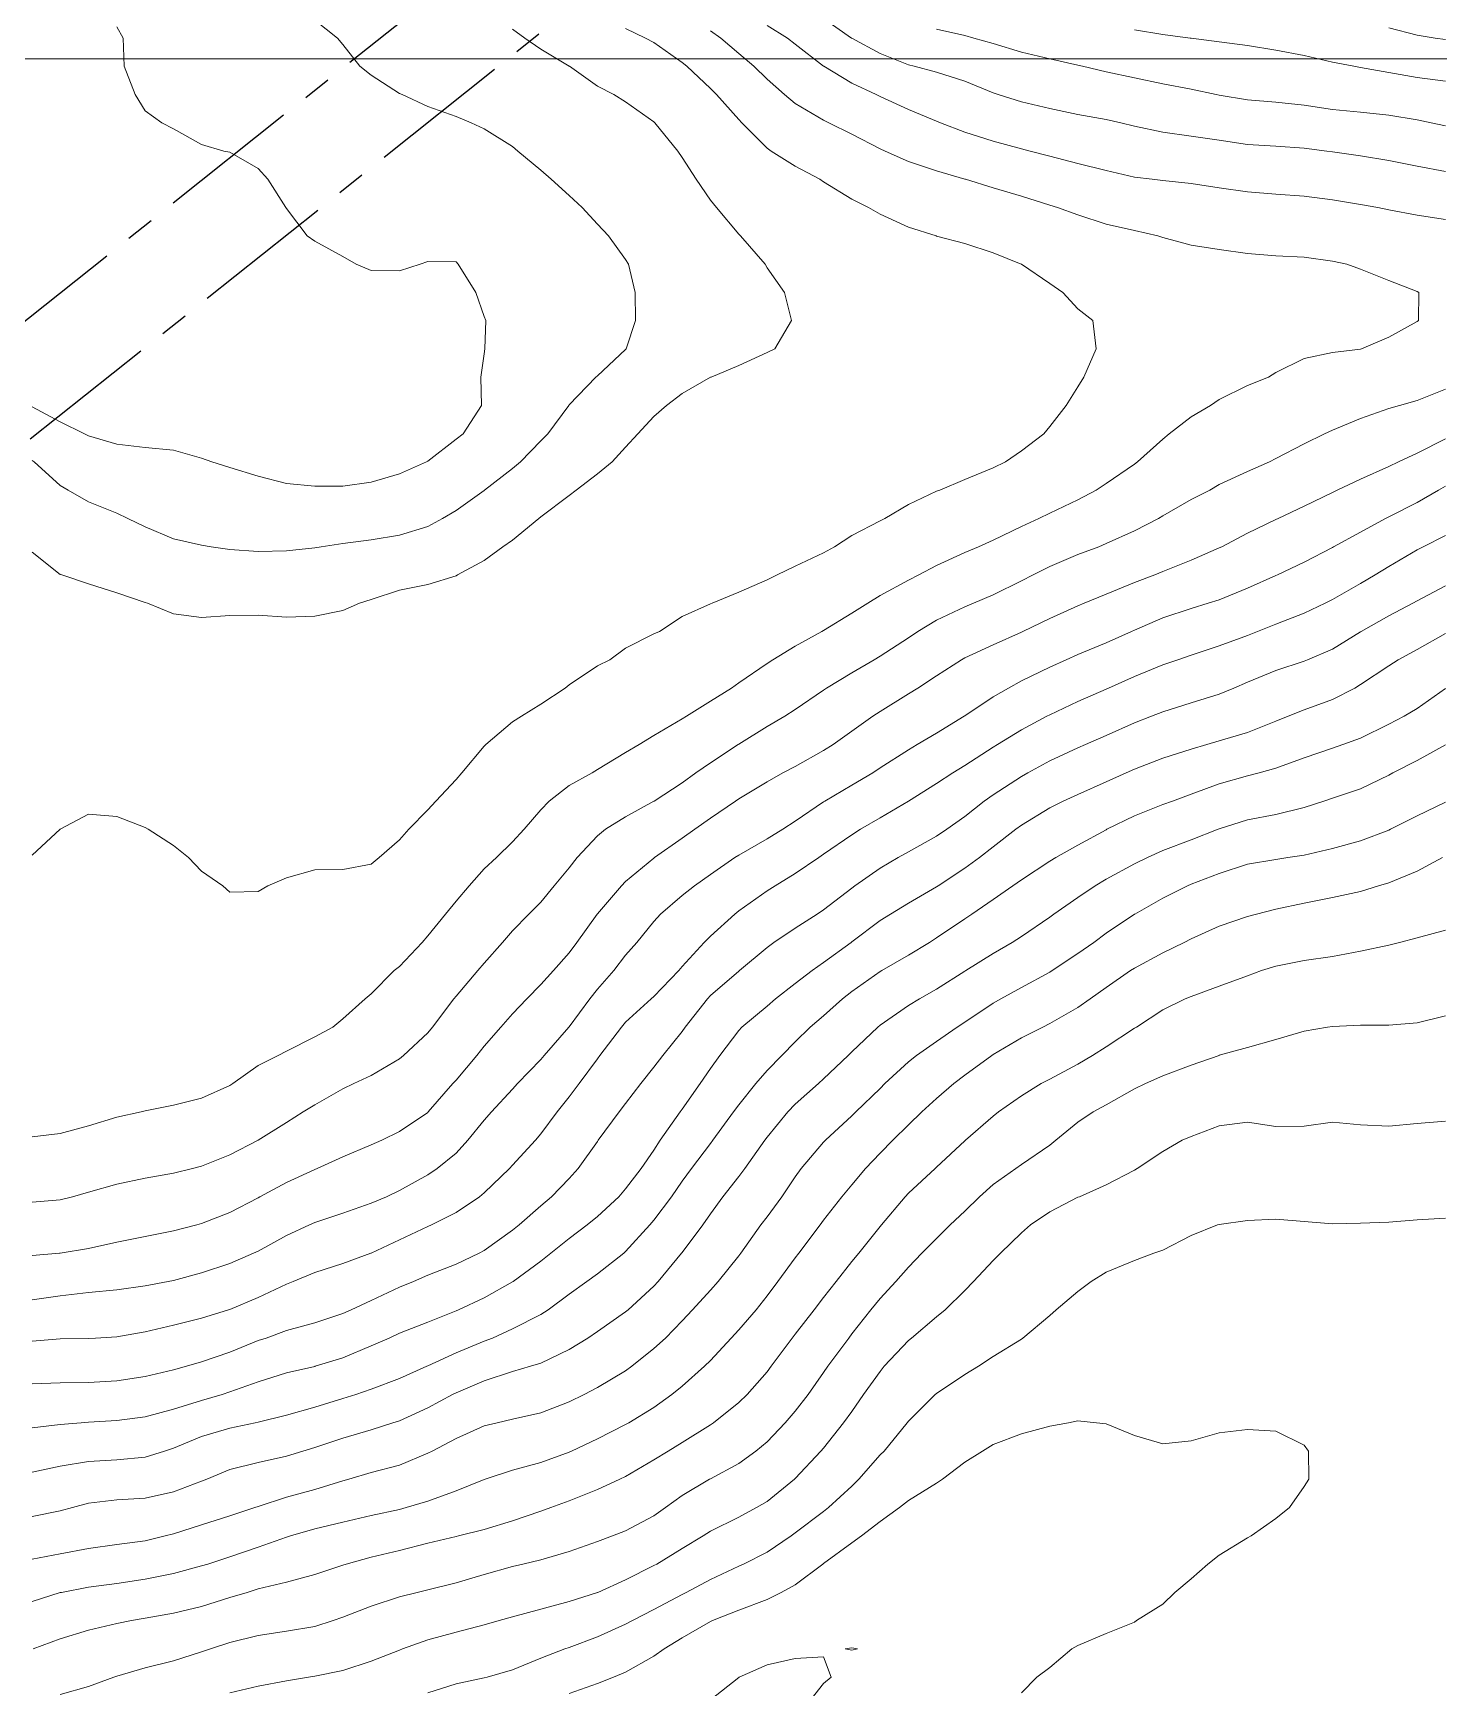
# Model space of a CAD drawing. Header units: centimetres. Extents: x 0 to 642158, y -847 to 649707.
# Drawn here: x 617134.77 to 617159.63, y 620458.56 to 620487.84 of the extents above; entities that cross this region are included whole.
import ezdxf

# ---------------------------------------------------------------- set-up
doc = ezdxf.new("R2010")
doc.units = ezdxf.units.CM
doc.header["$MEASUREMENT"] = 0
doc.linetypes.add('CENTERX2', pattern=[4, 2.5, -0.5, 0.5, -0.5])
doc.layers.add('MEV_grille', color=254, linetype='Continuous', lineweight=9)
doc.layers.add('WAL_topographie 0.5', color=253, linetype='Continuous', lineweight=20)
doc.layers.add('SPW_parcellaire cadastral', color=7, linetype='CENTERX2', lineweight=25, true_color=0xff0542)

# ---------------------------------------------------------------- blocks, each defined once
blk = doc.blocks.new('*U114')
at = {"layer": 'MEV_grille', "transparency": 33554687}
blk.add_lwpolyline([(-1338.461, 0), (1338.461, 0)], dxfattribs=at)
blk = doc.blocks.new('*U115')
at = {"layer": 'MEV_grille', "color": 0, "linetype": 'ByBlock', "lineweight": -2, "transparency": 16777216}
blk.add_blockref('*U114', (0, -1900), dxfattribs=at)

msp = doc.modelspace()

# ---------------------------------------------------------------- linework, layer by layer
at = {"layer": 'SPW_parcellaire cadastral'}
for points in [[(617082.838, 620766.859), (617087.915, 620758.877), (617126.08, 620714.089), (617140.94, 620702.104), (617180.2, 620666.244), (617198.721, 620649.645), (617202.743, 620647.528), (617211.738, 620638.85), (617219.57, 620629.325), (617224.544, 620619.8), (617242.443, 620568.633), (617131.683, 620480.394), (616973.114, 620705.004), (617082.838, 620766.859)], [(617274.764, 620500.676), (617269.952, 620496.899), (617211.998, 620451.663), (617205.087, 620446.27), (617195.532, 620438.811), (617164.102, 620414.279), (617134.906, 620391.492), (617133.598, 620390.47), (617094.809, 620440.723), (617090.922, 620445.759), (617243.342, 620567.204), (617274.764, 620500.676)]]:
    msp.add_lwpolyline(points, dxfattribs=at)
at = {"layer": 'WAL_topographie 0.5'}
for points in [[(617134.75, 620480.277), (617134.787, 620480.25), (617135.25, 620479.834), (617135.39, 620479.75), (617135.75, 620479.543), (617136.25, 620479.341), (617136.443, 620479.25), (617136.75, 620479.099), (617137.25, 620478.892), (617137.75, 620478.777), (617137.917, 620478.75), (617138.25, 620478.702), (617138.75, 620478.665), (617139.25, 620478.677), (617139.75, 620478.732), (617139.865, 620478.75), (617140.25, 620478.806), (617140.75, 620478.872), (617141.25, 620478.952), (617141.75, 620479.107), (617142.009, 620479.25), (617142.25, 620479.393), (617142.75, 620479.747), (617142.754, 620479.75), (617143.25, 620480.133), (617143.39, 620480.25), (617143.75, 620480.626), (617143.876, 620480.75), (617144.242, 620481.25), (617144.25, 620481.261), (617144.721, 620481.75), (617144.75, 620481.776), (617145.25, 620482.239), (617145.26, 620482.25), (617145.422, 620482.75), (617145.419, 620483.25), (617145.302, 620483.75), (617145.25, 620483.832), (617144.949, 620484.25), (617144.75, 620484.458), (617144.479, 620484.75), (617144.25, 620484.965), (617143.935, 620485.25), (617143.75, 620485.413), (617143.344, 620485.75), (617143.25, 620485.832), (617142.75, 620486.145), (617142.515, 620486.25), (617142.25, 620486.361), (617141.75, 620486.541), (617141.296, 620486.75), (617141.25, 620486.77), (617140.75, 620487.094), (617140.547, 620487.25), (617140.25, 620487.633), (617140.151, 620487.75), (617139.75, 620488.065)], [(617159.75, 620485.387), (617159.25, 620485.484), (617158.75, 620485.581), (617158.25, 620485.663), (617157.75, 620485.736), (617157.65, 620485.75), (617157.25, 620485.803), (617156.75, 620485.837), (617156.25, 620485.869), (617155.75, 620485.942), (617155.25, 620486.015), (617154.75, 620486.083), (617154.25, 620486.192), (617154.007, 620486.25), (617153.75, 620486.308), (617153.25, 620486.399), (617152.75, 620486.501), (617152.25, 620486.619), (617151.837, 620486.75), (617151.75, 620486.779), (617151.25, 620486.988), (617150.75, 620487.144), (617150.352, 620487.25), (617150.25, 620487.275), (617149.75, 620487.474), (617149.25, 620487.747), (617149.246, 620487.75), (617148.75, 620488.094)], [(617134.75, 620481.224), (617135.25, 620480.962), (617135.677, 620480.75), (617135.75, 620480.712), (617136.25, 620480.566), (617136.75, 620480.508), (617137.25, 620480.459), (617137.75, 620480.317), (617137.93, 620480.25), (617138.25, 620480.151), (617138.75, 620479.997), (617139.25, 620479.869), (617139.75, 620479.821), (617140.25, 620479.823), (617140.75, 620479.895), (617141.25, 620480.038), (617141.729, 620480.25), (617141.75, 620480.264), (617142.25, 620480.655), (617142.376, 620480.75), (617142.701, 620481.25), (617142.69, 620481.75), (617142.75, 620482.163), (617142.76, 620482.25), (617142.775, 620482.75), (617142.75, 620482.825), (617142.598, 620483.25), (617142.288, 620483.75), (617142.25, 620483.789), (617141.75, 620483.795), (617141.615, 620483.75), (617141.25, 620483.632), (617140.75, 620483.639), (617140.486, 620483.75), (617140.25, 620483.885), (617139.75, 620484.155), (617139.616, 620484.25), (617139.25, 620484.735), (617139.24, 620484.75), (617138.921, 620485.25), (617138.75, 620485.442), (617138.25, 620485.733), (617138.143, 620485.75), (617137.75, 620485.865), (617137.25, 620486.143), (617137.043, 620486.25), (617136.75, 620486.463), (617136.576, 620486.75), (617136.382, 620487.25), (617136.36, 620487.75), (617136.25, 620487.95)], [(617134.75, 620473.295), (617135.25, 620473.75), (617135.25, 620473.75), (617135.75, 620474.018), (617136.25, 620473.978), (617136.75, 620473.781), (617136.805, 620473.75), (617137.25, 620473.465), (617137.518, 620473.25), (617137.75, 620473.011), (617138.122, 620472.75), (617138.25, 620472.637), (617138.75, 620472.648), (617138.921, 620472.75), (617139.25, 620472.894), (617139.75, 620473.031), (617140.25, 620473.042), (617140.75, 620473.135), (617140.888, 620473.25), (617141.25, 620473.564), (617141.415, 620473.75), (617141.75, 620474.096), (617141.891, 620474.25), (617142.25, 620474.629), (617142.355, 620474.75), (617142.75, 620475.222), (617142.775, 620475.25), (617143.25, 620475.651), (617143.409, 620475.75), (617143.75, 620475.966), (617144.181, 620476.25), (617144.25, 620476.304), (617144.75, 620476.644), (617144.969, 620476.75), (617145.25, 620476.957), (617145.75, 620477.206), (617145.848, 620477.25), (617146.25, 620477.516), (617146.75, 620477.738), (617146.778, 620477.75), (617147.25, 620477.947), (617147.75, 620478.164), (617147.93, 620478.25), (617148.25, 620478.403), (617148.75, 620478.643), (617148.943, 620478.75), (617149.25, 620478.946), (617149.75, 620479.207), (617149.832, 620479.25), (617150.25, 620479.498), (617150.75, 620479.731), (617150.807, 620479.75), (617151.25, 620479.942), (617151.75, 620480.147), (617151.966, 620480.25), (617152.25, 620480.446), (617152.648, 620480.75), (617152.75, 620480.879), (617153.043, 620481.25), (617153.25, 620481.577), (617153.356, 620481.75), (617153.575, 620482.25), (617153.511, 620482.75), (617153.25, 620482.957), (617152.981, 620483.25), (617152.75, 620483.406), (617152.25, 620483.747), (617152.245, 620483.75), (617151.75, 620483.948), (617151.25, 620484.114), (617150.75, 620484.246), (617150.74, 620484.25), (617150.25, 620484.406), (617149.75, 620484.635), (617149.544, 620484.75), (617149.25, 620484.902), (617148.75, 620485.207), (617148.683, 620485.25), (617148.25, 620485.481), (617147.823, 620485.75), (617147.75, 620485.8), (617147.307, 620486.25), (617147.25, 620486.311), (617146.856, 620486.75), (617146.75, 620486.855), (617146.33, 620487.25), (617146.25, 620487.317), (617145.75, 620487.668), (617145.599, 620487.75), (617145.25, 620487.92)], [(617134.75, 620478.652), (617135.25, 620478.26), (617135.277, 620478.25), (617135.75, 620478.093), (617136.25, 620477.935), (617136.75, 620477.764), (617136.795, 620477.75), (617137.25, 620477.565), (617137.75, 620477.495), (617138.25, 620477.534), (617138.75, 620477.541), (617139.25, 620477.502), (617139.75, 620477.523), (617140.25, 620477.624), (617140.544, 620477.75), (617140.75, 620477.818), (617141.25, 620477.984), (617141.75, 620478.082), (617142.25, 620478.236), (617142.274, 620478.25), (617142.75, 620478.504), (617143.08, 620478.75), (617143.25, 620478.866), (617143.714, 620479.25), (617143.75, 620479.277), (617144.25, 620479.657), (617144.373, 620479.75), (617144.75, 620480.039), (617145.009, 620480.25), (617145.25, 620480.51), (617145.465, 620480.75), (617145.75, 620481.051), (617145.972, 620481.25), (617146.25, 620481.463), (617146.75, 620481.747), (617146.761, 620481.75), (617147.25, 620481.958), (617147.75, 620482.188), (617147.891, 620482.25), (617148.186, 620482.75), (617148.06, 620483.25), (617147.75, 620483.687), (617147.719, 620483.75), (617147.283, 620484.25), (617147.25, 620484.281), (617146.858, 620484.75), (617146.75, 620484.879), (617146.495, 620485.25), (617146.25, 620485.639), (617146.174, 620485.75), (617145.766, 620486.25), (617145.75, 620486.266), (617145.25, 620486.624), (617145.043, 620486.75), (617144.75, 620486.899), (617144.256, 620487.25), (617144.25, 620487.253), (617143.75, 620487.555), (617143.465, 620487.75), (617143.25, 620487.906)], [(617134.75, 620468.307), (617135.25, 620468.366), (617135.75, 620468.501), (617136.25, 620468.658), (617136.68, 620468.75), (617136.75, 620468.768), (617137.25, 620468.868), (617137.75, 620468.993), (617138.25, 620469.216), (617138.301, 620469.25), (617138.75, 620469.574), (617139.103, 620469.75), (617139.25, 620469.824), (617139.75, 620470.077), (617140.071, 620470.25), (617140.25, 620470.399), (617140.642, 620470.75), (617140.75, 620470.842), (617141.154, 620471.25), (617141.25, 620471.325), (617141.649, 620471.75), (617141.75, 620471.864), (617142.065, 620472.25), (617142.25, 620472.476), (617142.481, 620472.75), (617142.75, 620473.05), (617142.963, 620473.25), (617143.25, 620473.526), (617143.457, 620473.75), (617143.75, 620474.093), (617143.898, 620474.25), (617144.25, 620474.525), (617144.66, 620474.75), (617144.75, 620474.806), (617145.25, 620475.108), (617145.486, 620475.25), (617145.75, 620475.409), (617146.25, 620475.705), (617146.328, 620475.75), (617146.75, 620476.016), (617147.121, 620476.25), (617147.25, 620476.341), (617147.75, 620476.682), (617147.852, 620476.75), (617148.25, 620476.99), (617148.721, 620477.25), (617148.75, 620477.267), (617149.25, 620477.572), (617149.534, 620477.75), (617149.75, 620477.885), (617150.25, 620478.157), (617150.435, 620478.25), (617150.75, 620478.418), (617151.25, 620478.648), (617151.491, 620478.75), (617151.75, 620478.864), (617152.25, 620479.108), (617152.558, 620479.25), (617152.75, 620479.344), (617153.25, 620479.582), (617153.571, 620479.75), (617153.75, 620479.871), (617154.25, 620480.209), (617154.305, 620480.25), (617154.75, 620480.654), (617154.863, 620480.75), (617155.25, 620481.047), (617155.592, 620481.25), (617155.75, 620481.355), (617156.25, 620481.605), (617156.621, 620481.75), (617156.75, 620481.832), (617157.25, 620482.078), (617157.75, 620482.187), (617158.25, 620482.246), (617158.266, 620482.25), (617158.75, 620482.458), (617159.25, 620482.735), (617159.273, 620482.75), (617159.279, 620483.25), (617159.25, 620483.263), (617158.75, 620483.462), (617158.25, 620483.661), (617158.008, 620483.75), (617157.75, 620483.804), (617157.25, 620483.87), (617156.75, 620483.894), (617156.25, 620483.939), (617155.75, 620484.006), (617155.25, 620484.084), (617154.75, 620484.222), (617154.661, 620484.25), (617154.25, 620484.344), (617153.75, 620484.458), (617153.25, 620484.619), (617152.888, 620484.75), (617152.75, 620484.791), (617152.25, 620484.95), (617151.75, 620485.101), (617151.261, 620485.25), (617151.25, 620485.253), (617150.75, 620485.399), (617150.25, 620485.563), (617149.841, 620485.75), (617149.75, 620485.791), (617149.25, 620486.051), (617148.845, 620486.25), (617148.75, 620486.295), (617148.25, 620486.59), (617148.06, 620486.75), (617147.75, 620487.022), (617147.519, 620487.25), (617147.25, 620487.474), (617146.935, 620487.75), (617146.75, 620487.877)], [(617159.75, 620484.538), (617159.25, 620484.616), (617158.75, 620484.711), (617158.554, 620484.75), (617158.25, 620484.804), (617157.75, 620484.889), (617157.25, 620484.951), (617156.75, 620484.987), (617156.25, 620485.031), (617155.75, 620485.099), (617155.25, 620485.175), (617154.75, 620485.227), (617154.561, 620485.25), (617154.25, 620485.288), (617153.75, 620485.405), (617153.25, 620485.532), (617152.75, 620485.657), (617152.404, 620485.75), (617152.25, 620485.791), (617151.75, 620485.924), (617151.25, 620486.084), (617150.82, 620486.25), (617150.75, 620486.279), (617150.25, 620486.484), (617149.75, 620486.715), (617149.68, 620486.75), (617149.25, 620486.953), (617148.753, 620487.25), (617148.75, 620487.252), (617148.25, 620487.64), (617148.113, 620487.75), (617147.75, 620487.97)], [(617159.75, 620486.194), (617159.498, 620486.25), (617159.25, 620486.301), (617158.75, 620486.386), (617158.25, 620486.438), (617157.75, 620486.485), (617157.25, 620486.561), (617156.75, 620486.617), (617156.25, 620486.655), (617155.75, 620486.739), (617155.692, 620486.75), (617155.25, 620486.844), (617154.75, 620486.938), (617154.25, 620487.044), (617153.75, 620487.151), (617153.33, 620487.25), (617153.25, 620487.27), (617152.75, 620487.384), (617152.25, 620487.497), (617151.75, 620487.652), (617151.407, 620487.75), (617151.25, 620487.792), (617150.75, 620487.909)], [(617159.75, 620486.986), (617159.25, 620487.049), (617158.75, 620487.14), (617158.25, 620487.23), (617158.13, 620487.25), (617157.75, 620487.321), (617157.25, 620487.438), (617156.75, 620487.536), (617156.25, 620487.616), (617155.75, 620487.685), (617155.25, 620487.748), (617155.235, 620487.75), (617154.75, 620487.815), (617154.25, 620487.893)], [(617159.75, 620487.722), (617159.567, 620487.75), (617159.25, 620487.803), (617158.75, 620487.929)], [(617134.75, 620467.152), (617135.25, 620467.197), (617135.465, 620467.25), (617135.75, 620467.328), (617136.25, 620467.47), (617136.75, 620467.578), (617137.25, 620467.666), (617137.589, 620467.75), (617137.75, 620467.791), (617138.25, 620467.992), (617138.75, 620468.249), (617138.752, 620468.25), (617139.25, 620468.565), (617139.543, 620468.75), (617139.75, 620468.876), (617140.25, 620469.157), (617140.444, 620469.25), (617140.75, 620469.392), (617141.25, 620469.692), (617141.319, 620469.75), (617141.75, 620470.152), (617141.835, 620470.25), (617142.21, 620470.75), (617142.25, 620470.799), (617142.637, 620471.25), (617142.75, 620471.384), (617143.069, 620471.75), (617143.25, 620471.952), (617143.536, 620472.25), (617143.75, 620472.461), (617143.983, 620472.75), (617144.25, 620473.071), (617144.394, 620473.25), (617144.75, 620473.637), (617144.894, 620473.75), (617145.25, 620473.97), (617145.75, 620474.248), (617145.754, 620474.25), (617146.25, 620474.575), (617146.489, 620474.75), (617146.75, 620474.929), (617147.239, 620475.25), (617147.25, 620475.257), (617147.75, 620475.568), (617148.068, 620475.75), (617148.25, 620475.87), (617148.75, 620476.213), (617148.805, 620476.25), (617149.25, 620476.517), (617149.646, 620476.75), (617149.75, 620476.813), (617150.25, 620477.138), (617150.418, 620477.25), (617150.75, 620477.453), (617151.25, 620477.689), (617151.402, 620477.75), (617151.75, 620477.899), (617152.25, 620478.145), (617152.455, 620478.25), (617152.75, 620478.399), (617153.25, 620478.61), (617153.617, 620478.75), (617153.75, 620478.804), (617154.25, 620479.029), (617154.672, 620479.25), (617154.75, 620479.296), (617155.25, 620479.583), (617155.581, 620479.75), (617155.75, 620479.851), (617156.25, 620480.083), (617156.637, 620480.25), (617156.75, 620480.308), (617157.25, 620480.573), (617157.613, 620480.75), (617157.75, 620480.811), (617158.25, 620481.02), (617158.75, 620481.196), (617158.939, 620481.25), (617159.25, 620481.339), (617159.75, 620481.537)], [(617134.75, 620466.208), (617135.238, 620466.25), (617135.25, 620466.251), (617135.75, 620466.335), (617136.25, 620466.443), (617136.75, 620466.543), (617137.25, 620466.647), (617137.662, 620466.75), (617137.75, 620466.774), (617138.25, 620466.97), (617138.75, 620467.232), (617138.782, 620467.25), (617139.25, 620467.504), (617139.75, 620467.733), (617139.793, 620467.75), (617140.25, 620467.958), (617140.75, 620468.165), (617140.937, 620468.25), (617141.25, 620468.401), (617141.75, 620468.742), (617141.758, 620468.75), (617142.194, 620469.25), (617142.25, 620469.312), (617142.617, 620469.75), (617142.75, 620469.916), (617143.041, 620470.25), (617143.25, 620470.485), (617143.503, 620470.75), (617143.75, 620471.002), (617143.972, 620471.25), (617144.25, 620471.566), (617144.386, 620471.75), (617144.746, 620472.25), (617144.75, 620472.255), (617145.174, 620472.75), (617145.25, 620472.825), (617145.75, 620473.241), (617145.762, 620473.25), (617146.25, 620473.593), (617146.473, 620473.75), (617146.75, 620473.947), (617147.195, 620474.25), (617147.25, 620474.289), (617147.75, 620474.593), (617148.029, 620474.75), (617148.25, 620474.863), (617148.75, 620475.143), (617148.919, 620475.25), (617149.25, 620475.489), (617149.622, 620475.75), (617149.75, 620475.832), (617150.25, 620476.145), (617150.419, 620476.25), (617150.75, 620476.468), (617151.189, 620476.75), (617151.25, 620476.785), (617151.75, 620477.013), (617152.25, 620477.239), (617152.273, 620477.25), (617152.75, 620477.48), (617153.25, 620477.703), (617153.362, 620477.75), (617153.75, 620477.912), (617154.25, 620478.114), (617154.61, 620478.25), (617154.75, 620478.309), (617155.25, 620478.514), (617155.75, 620478.728), (617155.795, 620478.75), (617156.25, 620478.991), (617156.75, 620479.231), (617156.79, 620479.25), (617157.25, 620479.466), (617157.75, 620479.712), (617157.834, 620479.75), (617158.25, 620479.947), (617158.75, 620480.171), (617158.918, 620480.25), (617159.25, 620480.405), (617159.75, 620480.657)], [(617134.75, 620465.428), (617135.25, 620465.499), (617135.75, 620465.553), (617136.25, 620465.604), (617136.75, 620465.675), (617137.158, 620465.75), (617137.25, 620465.768), (617137.75, 620465.901), (617138.25, 620466.07), (617138.669, 620466.25), (617138.75, 620466.288), (617139.25, 620466.565), (617139.655, 620466.75), (617139.75, 620466.795), (617140.25, 620466.961), (617140.75, 620467.133), (617141.018, 620467.25), (617141.25, 620467.359), (617141.75, 620467.638), (617141.917, 620467.75), (617142.25, 620468.019), (617142.461, 620468.25), (617142.75, 620468.605), (617142.878, 620468.75), (617143.25, 620469.154), (617143.337, 620469.25), (617143.75, 620469.68), (617143.81, 620469.75), (617144.243, 620470.25), (617144.25, 620470.258), (617144.617, 620470.75), (617144.75, 620470.92), (617145.038, 620471.25), (617145.25, 620471.523), (617145.447, 620471.75), (617145.75, 620472.12), (617145.868, 620472.25), (617146.25, 620472.58), (617146.47, 620472.75), (617146.75, 620472.952), (617147.183, 620473.25), (617147.25, 620473.293), (617147.75, 620473.58), (617148.029, 620473.75), (617148.25, 620473.892), (617148.75, 620474.236), (617148.772, 620474.25), (617149.25, 620474.53), (617149.623, 620474.75), (617149.75, 620474.835), (617150.25, 620475.158), (617150.407, 620475.25), (617150.75, 620475.453), (617151.239, 620475.75), (617151.25, 620475.757), (617151.75, 620476.092), (617152.019, 620476.25), (617152.25, 620476.379), (617152.75, 620476.62), (617153.041, 620476.75), (617153.25, 620476.842), (617153.75, 620477.051), (617154.195, 620477.25), (617154.25, 620477.275), (617154.75, 620477.493), (617155.25, 620477.657), (617155.553, 620477.75), (617155.75, 620477.813), (617156.25, 620478.018), (617156.75, 620478.238), (617156.777, 620478.25), (617157.25, 620478.479), (617157.75, 620478.737), (617157.773, 620478.75), (617158.25, 620479.008), (617158.691, 620479.25), (617158.75, 620479.28), (617159.25, 620479.535), (617159.627, 620479.75), (617159.75, 620479.822)], [(617134.75, 620464.692), (617135.25, 620464.736), (617135.75, 620464.743), (617135.875, 620464.75), (617136.25, 620464.773), (617136.75, 620464.861), (617137.25, 620464.976), (617137.75, 620465.103), (617138.228, 620465.25), (617138.25, 620465.257), (617138.75, 620465.467), (617139.25, 620465.703), (617139.367, 620465.75), (617139.75, 620465.91), (617140.25, 620466.07), (617140.741, 620466.25), (617140.75, 620466.253), (617141.25, 620466.485), (617141.75, 620466.721), (617141.813, 620466.75), (617142.25, 620466.972), (617142.665, 620467.25), (617142.75, 620467.321), (617143.198, 620467.75), (617143.25, 620467.809), (617143.654, 620468.25), (617143.75, 620468.361), (617144.04, 620468.75), (617144.25, 620469.016), (617144.425, 620469.25), (617144.75, 620469.692), (617144.793, 620469.75), (617145.176, 620470.25), (617145.25, 620470.337), (617145.702, 620470.75), (617145.75, 620470.794), (617146.188, 620471.25), (617146.25, 620471.323), (617146.637, 620471.75), (617146.75, 620471.86), (617147.18, 620472.25), (617147.25, 620472.306), (617147.75, 620472.662), (617147.894, 620472.75), (617148.25, 620472.966), (617148.665, 620473.25), (617148.75, 620473.308), (617149.25, 620473.655), (617149.401, 620473.75), (617149.75, 620473.953), (617150.25, 620474.249), (617150.252, 620474.25), (617150.75, 620474.562), (617151.036, 620474.75), (617151.25, 620474.882), (617151.75, 620475.202), (617151.829, 620475.25), (617152.25, 620475.511), (617152.698, 620475.75), (617152.75, 620475.777), (617153.25, 620476.011), (617153.75, 620476.231), (617153.791, 620476.25), (617154.25, 620476.452), (617154.75, 620476.659), (617155.016, 620476.75), (617155.25, 620476.831), (617155.75, 620476.995), (617156.25, 620477.182), (617156.428, 620477.25), (617156.75, 620477.377), (617157.25, 620477.574), (617157.623, 620477.75), (617157.75, 620477.814), (617158.25, 620478.1), (617158.509, 620478.25), (617158.75, 620478.398), (617159.25, 620478.696), (617159.354, 620478.75), (617159.75, 620478.949)], [(617134.75, 620463.937), (617135.25, 620463.955), (617135.75, 620463.96), (617136.25, 620463.995), (617136.75, 620464.071), (617137.25, 620464.186), (617137.481, 620464.25), (617137.75, 620464.329), (617138.25, 620464.502), (617138.75, 620464.703), (617138.893, 620464.75), (617139.25, 620464.88), (617139.75, 620465.017), (617140.25, 620465.184), (617140.396, 620465.25), (617140.75, 620465.413), (617141.25, 620465.648), (617141.495, 620465.75), (617141.75, 620465.861), (617142.25, 620466.059), (617142.658, 620466.25), (617142.75, 620466.299), (617143.25, 620466.656), (617143.366, 620466.75), (617143.75, 620467.09), (617143.938, 620467.25), (617144.25, 620467.571), (617144.411, 620467.75), (617144.75, 620468.228), (617144.766, 620468.25), (617145.138, 620468.75), (617145.25, 620468.899), (617145.519, 620469.25), (617145.75, 620469.54), (617145.908, 620469.75), (617146.25, 620470.175), (617146.301, 620470.25), (617146.697, 620470.75), (617146.75, 620470.808), (617147.25, 620471.239), (617147.264, 620471.25), (617147.75, 620471.662), (617147.868, 620471.75), (617148.25, 620472.001), (617148.638, 620472.25), (617148.75, 620472.324), (617149.25, 620472.708), (617149.306, 620472.75), (617149.75, 620473.064), (617150.07, 620473.25), (617150.25, 620473.353), (617150.75, 620473.63), (617150.928, 620473.75), (617151.25, 620473.979), (617151.592, 620474.25), (617151.75, 620474.36), (617152.25, 620474.686), (617152.362, 620474.75), (617152.75, 620474.964), (617153.25, 620475.193), (617153.381, 620475.25), (617153.75, 620475.411), (617154.25, 620475.633), (617154.552, 620475.75), (617154.75, 620475.829), (617155.25, 620475.987), (617155.75, 620476.142), (617156.005, 620476.25), (617156.25, 620476.353), (617156.75, 620476.562), (617157.25, 620476.725), (617157.311, 620476.75), (617157.75, 620476.935), (617158.25, 620477.242), (617158.262, 620477.25), (617158.75, 620477.529), (617159.172, 620477.75), (617159.25, 620477.794), (617159.75, 620478.059)], [(617134.75, 620463.16), (617135.25, 620463.219), (617135.617, 620463.25), (617135.75, 620463.26), (617136.25, 620463.29), (617136.75, 620463.358), (617137.25, 620463.492), (617137.75, 620463.644), (617138.115, 620463.75), (617138.25, 620463.795), (617138.75, 620463.977), (617139.25, 620464.135), (617139.75, 620464.247), (617139.759, 620464.25), (617140.25, 620464.4), (617140.75, 620464.611), (617141.065, 620464.75), (617141.25, 620464.833), (617141.75, 620465.032), (617142.25, 620465.231), (617142.293, 620465.25), (617142.75, 620465.463), (617143.25, 620465.743), (617143.261, 620465.75), (617143.75, 620466.111), (617143.926, 620466.25), (617144.25, 620466.509), (617144.571, 620466.75), (617144.75, 620466.899), (617145.132, 620467.25), (617145.25, 620467.388), (617145.524, 620467.75), (617145.75, 620468.076), (617145.863, 620468.25), (617146.214, 620468.75), (617146.25, 620468.798), (617146.568, 620469.25), (617146.75, 620469.519), (617146.915, 620469.75), (617147.25, 620470.189), (617147.306, 620470.25), (617147.75, 620470.624), (617147.9, 620470.75), (617148.25, 620471.024), (617148.55, 620471.25), (617148.75, 620471.391), (617149.238, 620471.75), (617149.25, 620471.759), (617149.75, 620472.134), (617149.937, 620472.25), (617150.25, 620472.444), (617150.75, 620472.732), (617150.777, 620472.75), (617151.25, 620473.061), (617151.506, 620473.25), (617151.75, 620473.442), (617152.152, 620473.75), (617152.25, 620473.823), (617152.75, 620474.13), (617152.99, 620474.25), (617153.25, 620474.369), (617153.75, 620474.589), (617154.102, 620474.75), (617154.25, 620474.817), (617154.75, 620475.011), (617155.25, 620475.17), (617155.527, 620475.25), (617155.75, 620475.315), (617156.25, 620475.463), (617156.75, 620475.662), (617156.968, 620475.75), (617157.25, 620475.863), (617157.75, 620476.044), (617158.146, 620476.25), (617158.25, 620476.311), (617158.75, 620476.645), (617158.915, 620476.75), (617159.25, 620476.934), (617159.75, 620477.214)], [(617134.75, 620462.379), (617135.25, 620462.48), (617135.75, 620462.566), (617136.25, 620462.596), (617136.75, 620462.641), (617137.093, 620462.75), (617137.25, 620462.8), (617137.75, 620463.006), (617138.25, 620463.157), (617138.694, 620463.25), (617138.75, 620463.262), (617139.25, 620463.386), (617139.75, 620463.527), (617140.25, 620463.68), (617140.475, 620463.75), (617140.75, 620463.844), (617141.25, 620464.032), (617141.733, 620464.25), (617141.75, 620464.258), (617142.25, 620464.485), (617142.75, 620464.694), (617142.895, 620464.75), (617143.25, 620464.91), (617143.75, 620465.165), (617143.882, 620465.25), (617144.25, 620465.524), (617144.562, 620465.75), (617144.75, 620465.884), (617145.215, 620466.25), (617145.25, 620466.278), (617145.679, 620466.75), (617145.75, 620466.832), (617146.06, 620467.25), (617146.25, 620467.523), (617146.417, 620467.75), (617146.75, 620468.194), (617146.794, 620468.25), (617147.159, 620468.75), (617147.25, 620468.873), (617147.55, 620469.25), (617147.75, 620469.483), (617148.011, 620469.75), (617148.25, 620469.99), (617148.516, 620470.25), (617148.75, 620470.452), (617149.084, 620470.75), (617149.25, 620470.879), (617149.75, 620471.233), (617149.779, 620471.25), (617150.25, 620471.522), (617150.623, 620471.75), (617150.75, 620471.83), (617151.25, 620472.169), (617151.372, 620472.25), (617151.75, 620472.51), (617152.097, 620472.75), (617152.25, 620472.859), (617152.75, 620473.185), (617152.86, 620473.25), (617153.25, 620473.472), (617153.75, 620473.743), (617153.763, 620473.75), (617154.25, 620473.986), (617154.75, 620474.187), (617154.92, 620474.25), (617155.25, 620474.371), (617155.75, 620474.555), (617156.25, 620474.695), (617156.458, 620474.75), (617156.75, 620474.83), (617157.25, 620475.017), (617157.75, 620475.184), (617157.937, 620475.25), (617158.25, 620475.365), (617158.75, 620475.61), (617159.02, 620475.75), (617159.25, 620475.887), (617159.75, 620476.242)], [(617134.75, 620461.59), (617135.25, 620461.691), (617135.465, 620461.75), (617135.75, 620461.826), (617136.25, 620461.884), (617136.75, 620461.917), (617137.25, 620462.028), (617137.75, 620462.215), (617137.839, 620462.25), (617138.25, 620462.422), (617138.75, 620462.55), (617139.25, 620462.662), (617139.537, 620462.75), (617139.75, 620462.813), (617140.25, 620462.98), (617140.75, 620463.125), (617141.134, 620463.25), (617141.25, 620463.287), (617141.75, 620463.515), (617142.188, 620463.75), (617142.25, 620463.782), (617142.75, 620463.994), (617143.25, 620464.155), (617143.567, 620464.25), (617143.75, 620464.307), (617144.25, 620464.545), (617144.578, 620464.75), (617144.75, 620464.867), (617145.25, 620465.211), (617145.297, 620465.25), (617145.75, 620465.666), (617145.825, 620465.75), (617146.239, 620466.25), (617146.25, 620466.264), (617146.616, 620466.75), (617146.75, 620466.946), (617146.97, 620467.25), (617147.25, 620467.607), (617147.358, 620467.75), (617147.709, 620468.25), (617147.75, 620468.306), (617148.117, 620468.75), (617148.25, 620468.886), (617148.66, 620469.25), (617148.75, 620469.335), (617149.186, 620469.75), (617149.25, 620469.812), (617149.71, 620470.25), (617149.75, 620470.283), (617150.25, 620470.633), (617150.448, 620470.75), (617150.75, 620470.921), (617151.25, 620471.24), (617151.266, 620471.25), (617151.75, 620471.555), (617152.087, 620471.75), (617152.25, 620471.853), (617152.75, 620472.195), (617152.826, 620472.25), (617153.25, 620472.544), (617153.553, 620472.75), (617153.75, 620472.868), (617154.25, 620473.138), (617154.482, 620473.25), (617154.75, 620473.373), (617155.25, 620473.566), (617155.733, 620473.75), (617155.75, 620473.757), (617156.25, 620473.918), (617156.75, 620474.013), (617157.25, 620474.139), (617157.599, 620474.25), (617157.75, 620474.299), (617158.25, 620474.468), (617158.75, 620474.711), (617158.822, 620474.75), (617159.25, 620474.97), (617159.75, 620475.245)], [(617134.75, 620460.836), (617135.25, 620460.933), (617135.75, 620461.025), (617136.25, 620461.099), (617136.75, 620461.164), (617137.103, 620461.25), (617137.25, 620461.288), (617137.75, 620461.444), (617138.25, 620461.606), (617138.689, 620461.75), (617138.75, 620461.771), (617139.25, 620461.932), (617139.75, 620462.072), (617140.25, 620462.221), (617140.352, 620462.25), (617140.75, 620462.368), (617141.25, 620462.501), (617141.75, 620462.71), (617141.825, 620462.75), (617142.25, 620462.974), (617142.75, 620463.195), (617142.976, 620463.25), (617143.25, 620463.315), (617143.75, 620463.426), (617144.25, 620463.623), (617144.514, 620463.75), (617144.75, 620463.872), (617145.25, 620464.168), (617145.36, 620464.25), (617145.75, 620464.564), (617145.953, 620464.75), (617146.25, 620465.052), (617146.432, 620465.25), (617146.75, 620465.598), (617146.888, 620465.75), (617147.25, 620466.201), (617147.285, 620466.25), (617147.64, 620466.75), (617147.75, 620466.895), (617148.01, 620467.25), (617148.25, 620467.604), (617148.357, 620467.75), (617148.75, 620468.216), (617148.783, 620468.25), (617149.25, 620468.678), (617149.324, 620468.75), (617149.75, 620469.167), (617149.834, 620469.25), (617150.25, 620469.637), (617150.396, 620469.75), (617150.75, 620469.996), (617151.116, 620470.25), (617151.25, 620470.338), (617151.75, 620470.674), (617151.885, 620470.75), (617152.25, 620470.949), (617152.75, 620471.221), (617152.795, 620471.25), (617153.25, 620471.554), (617153.532, 620471.75), (617153.75, 620471.911), (617154.25, 620472.246), (617154.256, 620472.25), (617154.75, 620472.529), (617155.187, 620472.75), (617155.25, 620472.777), (617155.75, 620472.969), (617156.25, 620473.132), (617156.75, 620473.218), (617156.964, 620473.25), (617157.25, 620473.291), (617157.75, 620473.409), (617158.25, 620473.549), (617158.75, 620473.736), (617158.78, 620473.75), (617159.25, 620473.986), (617159.75, 620474.232)], [(617134.75, 620460.09), (617135.25, 620460.245), (617135.272, 620460.25), (617135.75, 620460.339), (617136.25, 620460.409), (617136.75, 620460.484), (617137.25, 620460.586), (617137.75, 620460.717), (617137.857, 620460.75), (617138.25, 620460.876), (617138.75, 620461.052), (617139.25, 620461.228), (617139.321, 620461.25), (617139.75, 620461.371), (617140.25, 620461.494), (617140.75, 620461.608), (617141.25, 620461.718), (617141.37, 620461.75), (617141.75, 620461.864), (617142.25, 620462.046), (617142.75, 620462.245), (617142.764, 620462.25), (617143.25, 620462.409), (617143.75, 620462.547), (617144.25, 620462.732), (617144.29, 620462.75), (617144.75, 620462.967), (617145.25, 620463.217), (617145.308, 620463.25), (617145.75, 620463.52), (617146.069, 620463.75), (617146.25, 620463.9), (617146.647, 620464.25), (617146.75, 620464.353), (617147.117, 620464.75), (617147.25, 620464.893), (617147.557, 620465.25), (617147.75, 620465.499), (617147.94, 620465.75), (617148.25, 620466.167), (617148.315, 620466.25), (617148.69, 620466.75), (617148.75, 620466.832), (617149.074, 620467.25), (617149.25, 620467.46), (617149.492, 620467.75), (617149.75, 620468.023), (617149.978, 620468.25), (617150.25, 620468.52), (617150.488, 620468.75), (617150.75, 620468.986), (617151.053, 620469.25), (617151.25, 620469.4), (617151.724, 620469.75), (617151.75, 620469.768), (617152.25, 620470.058), (617152.626, 620470.25), (617152.75, 620470.312), (617153.25, 620470.599), (617153.464, 620470.75), (617153.75, 620470.951), (617154.18, 620471.25), (617154.25, 620471.295), (617154.75, 620471.562), (617155.127, 620471.75), (617155.25, 620471.815), (617155.75, 620472.035), (617156.25, 620472.206), (617156.411, 620472.25), (617156.75, 620472.336), (617157.25, 620472.442), (617157.75, 620472.541), (617158.25, 620472.649), (617158.568, 620472.75), (617158.75, 620472.806), (617159.25, 620473.012), (617159.7, 620473.25)], [(617134.768, 620459.25), (617135.25, 620459.43), (617135.75, 620459.581), (617136.25, 620459.696), (617136.51, 620459.75), (617136.75, 620459.791), (617137.25, 620459.883), (617137.75, 620460.002), (617138.25, 620460.158), (617138.554, 620460.25), (617138.75, 620460.31), (617139.25, 620460.429), (617139.75, 620460.565), (617140.25, 620460.732), (617140.305, 620460.75), (617140.75, 620460.871), (617141.25, 620460.993), (617141.75, 620461.119), (617142.25, 620461.239), (617142.294, 620461.25), (617142.75, 620461.363), (617143.25, 620461.515), (617143.75, 620461.684), (617143.926, 620461.75), (617144.25, 620461.871), (617144.75, 620462.069), (617145.145, 620462.25), (617145.25, 620462.301), (617145.75, 620462.595), (617146, 620462.75), (617146.25, 620462.902), (617146.75, 620463.213), (617146.804, 620463.25), (617147.25, 620463.607), (617147.399, 620463.75), (617147.75, 620464.154), (617147.821, 620464.25), (617148.198, 620464.75), (617148.25, 620464.817), (617148.582, 620465.25), (617148.75, 620465.464), (617148.971, 620465.75), (617149.25, 620466.101), (617149.374, 620466.25), (617149.75, 620466.721), (617149.775, 620466.75), (617150.192, 620467.25), (617150.25, 620467.313), (617150.726, 620467.75), (617150.75, 620467.772), (617151.25, 620468.241), (617151.261, 620468.25), (617151.75, 620468.676), (617151.846, 620468.75), (617152.25, 620469.034), (617152.6, 620469.25), (617152.75, 620469.327), (617153.25, 620469.597), (617153.509, 620469.75), (617153.75, 620469.901), (617154.25, 620470.23), (617154.283, 620470.25), (617154.75, 620470.554), (617155.147, 620470.75), (617155.25, 620470.795), (617155.75, 620470.977), (617156.25, 620471.16), (617156.498, 620471.25), (617156.75, 620471.331), (617157.25, 620471.427), (617157.75, 620471.498), (617158.25, 620471.592), (617158.75, 620471.702), (617158.939, 620471.75), (617159.25, 620471.828), (617159.75, 620471.965)], [(617135.25, 620458.444), (617135.75, 620458.586), (617136.194, 620458.75), (617136.25, 620458.77), (617136.75, 620458.914), (617137.25, 620459.038), (617137.75, 620459.198), (617137.907, 620459.25), (617138.25, 620459.361), (617138.75, 620459.489), (617139.25, 620459.564), (617139.75, 620459.645), (617140.075, 620459.75), (617140.25, 620459.811), (617140.75, 620460.008), (617141.25, 620460.171), (617141.563, 620460.25), (617141.75, 620460.294), (617142.25, 620460.419), (617142.75, 620460.567), (617143.25, 620460.708), (617143.429, 620460.75), (617143.75, 620460.824), (617144.25, 620460.97), (617144.75, 620461.149), (617145.016, 620461.25), (617145.25, 620461.338), (617145.75, 620461.605), (617145.955, 620461.75), (617146.25, 620461.961), (617146.73, 620462.25), (617146.75, 620462.261), (617147.25, 620462.529), (617147.551, 620462.75), (617147.75, 620462.915), (617148.073, 620463.25), (617148.25, 620463.455), (617148.478, 620463.75), (617148.75, 620464.141), (617148.827, 620464.25), (617149.195, 620464.75), (617149.25, 620464.824), (617149.589, 620465.25), (617149.75, 620465.447), (617150.028, 620465.75), (617150.25, 620466.003), (617150.491, 620466.25), (617150.75, 620466.512), (617150.992, 620466.75), (617151.25, 620466.994), (617151.509, 620467.25), (617151.75, 620467.468), (617152.152, 620467.75), (617152.25, 620467.818), (617152.75, 620468.164), (617152.857, 620468.25), (617153.25, 620468.566), (617153.519, 620468.75), (617153.75, 620468.878), (617154.25, 620469.16), (617154.447, 620469.25), (617154.75, 620469.388), (617155.25, 620469.579), (617155.745, 620469.75), (617155.75, 620469.752), (617156.25, 620469.889), (617156.75, 620470.033), (617157.25, 620470.178), (617157.663, 620470.25), (617157.75, 620470.263), (617158.25, 620470.284), (617158.75, 620470.286), (617159.25, 620470.329), (617159.75, 620470.448)], [(617138.25, 620458.475), (617138.75, 620458.588), (617139.25, 620458.682), (617139.641, 620458.75), (617139.75, 620458.769), (617140.25, 620458.869), (617140.75, 620459.035), (617141.25, 620459.23), (617141.301, 620459.25), (617141.75, 620459.411), (617142.25, 620459.548), (617142.75, 620459.675), (617143.012, 620459.75), (617143.25, 620459.818), (617143.75, 620459.954), (617144.25, 620460.09), (617144.75, 620460.248), (617144.755, 620460.25), (617145.25, 620460.471), (617145.75, 620460.723), (617145.8, 620460.75), (617146.25, 620461.025), (617146.623, 620461.25), (617146.75, 620461.333), (617147.25, 620461.579), (617147.565, 620461.75), (617147.75, 620461.859), (617148.235, 620462.25), (617148.25, 620462.265), (617148.705, 620462.75), (617148.75, 620462.802), (617149.106, 620463.25), (617149.25, 620463.45), (617149.459, 620463.75), (617149.75, 620464.158), (617149.823, 620464.25), (617150.25, 620464.708), (617150.303, 620464.75), (617150.75, 620465.126), (617150.9, 620465.25), (617151.25, 620465.592), (617151.404, 620465.75), (617151.75, 620466.119), (617151.881, 620466.25), (617152.25, 620466.61), (617152.411, 620466.75), (617152.75, 620466.981), (617153.25, 620467.241), (617153.275, 620467.25), (617153.75, 620467.458), (617154.25, 620467.721), (617154.295, 620467.75), (617154.75, 620468.049), (617155.096, 620468.25), (617155.25, 620468.318), (617155.75, 620468.504), (617156.25, 620468.568), (617156.75, 620468.492), (617157.25, 620468.497), (617157.75, 620468.566), (617158.25, 620468.521), (617158.75, 620468.499), (617159.25, 620468.548), (617159.75, 620468.584)], [(617141.75, 620458.475), (617142.25, 620458.632), (617142.75, 620458.735), (617142.803, 620458.75), (617143.25, 620458.878), (617143.75, 620459.088), (617144.177, 620459.25), (617144.25, 620459.276), (617144.75, 620459.463), (617145.25, 620459.685), (617145.37, 620459.75), (617145.75, 620459.945), (617146.25, 620460.213), (617146.323, 620460.25), (617146.75, 620460.477), (617147.25, 620460.711), (617147.332, 620460.75), (617147.75, 620460.963), (617148.177, 620461.25), (617148.25, 620461.303), (617148.75, 620461.683), (617148.838, 620461.75), (617149.25, 620462.126), (617149.377, 620462.25), (617149.75, 620462.682), (617149.821, 620462.75), (617150.231, 620463.25), (617150.25, 620463.276), (617150.726, 620463.75), (617150.75, 620463.771), (617151.25, 620464.103), (617151.492, 620464.25), (617151.75, 620464.422), (617152.25, 620464.731), (617152.278, 620464.75), (617152.75, 620465.151), (617152.866, 620465.25), (617153.25, 620465.57), (617153.483, 620465.75), (617153.75, 620465.916), (617154.25, 620466.12), (617154.593, 620466.25), (617154.75, 620466.307), (617155.25, 620466.566), (617155.718, 620466.75), (617155.75, 620466.76), (617156.25, 620466.829), (617156.75, 620466.855), (617157.25, 620466.814), (617157.75, 620466.769), (617158.25, 620466.78), (617158.75, 620466.801), (617159.25, 620466.838), (617159.75, 620466.868)], [(617144.25, 620458.459), (617144.75, 620458.635), (617145.036, 620458.75), (617145.25, 620458.836), (617145.75, 620459.118), (617145.93, 620459.25), (617146.25, 620459.448), (617146.75, 620459.734), (617146.786, 620459.75), (617147.25, 620459.937), (617147.75, 620460.126), (617148, 620460.25), (617148.25, 620460.381), (617148.739, 620460.75), (617148.75, 620460.758), (617149.25, 620461.127), (617149.422, 620461.25), (617149.75, 620461.501), (617150.091, 620461.75), (617150.25, 620461.875), (617150.75, 620462.181), (617150.853, 620462.25), (617151.25, 620462.554), (617151.561, 620462.75), (617151.75, 620462.864), (617152.25, 620463.052), (617152.75, 620463.19), (617153.083, 620463.25), (617153.25, 620463.285), (617153.576, 620463.25), (617153.75, 620463.229), (617154.25, 620463.028), (617154.75, 620462.878), (617155.25, 620462.929), (617155.75, 620463.074), (617156.25, 620463.133), (617156.75, 620463.104), (617157.25, 620462.853), (617157.328, 620462.75), (617157.335, 620462.25), (617157.25, 620462.125), (617156.993, 620461.75), (617156.75, 620461.555), (617156.313, 620461.25), (617156.25, 620461.212), (617155.75, 620460.905), (617155.545, 620460.75), (617155.25, 620460.489), (617154.962, 620460.25), (617154.75, 620460.04), (617154.288, 620459.75), (617154.25, 620459.725), (617153.75, 620459.522), (617153.25, 620459.309), (617153.144, 620459.25), (617152.75, 620458.921), (617152.523, 620458.75), (617152.25, 620458.471)], [(617146.75, 620458.35), (617147.25, 620458.741), (617147.256, 620458.75), (617147.75, 620458.968), (617148.25, 620459.081), (617148.75, 620459.107), (617148.886, 620458.75), (617148.75, 620458.635), (617148.443, 620458.25)], [(617149.35, 620459.25), (617149.25, 620459.229), (617149.135, 620459.25), (617149.25, 620459.266), (617149.35, 620459.25)]]:
    msp.add_lwpolyline(points, dxfattribs=at)

# ---------------------------------------------------------------- block references
at = {"layer": 'MEV_grille', "transparency": 33554687}
msp.add_blockref('*U115', (616669.481, 622387.381), dxfattribs=at)

doc.saveas('drawing.dxf')
